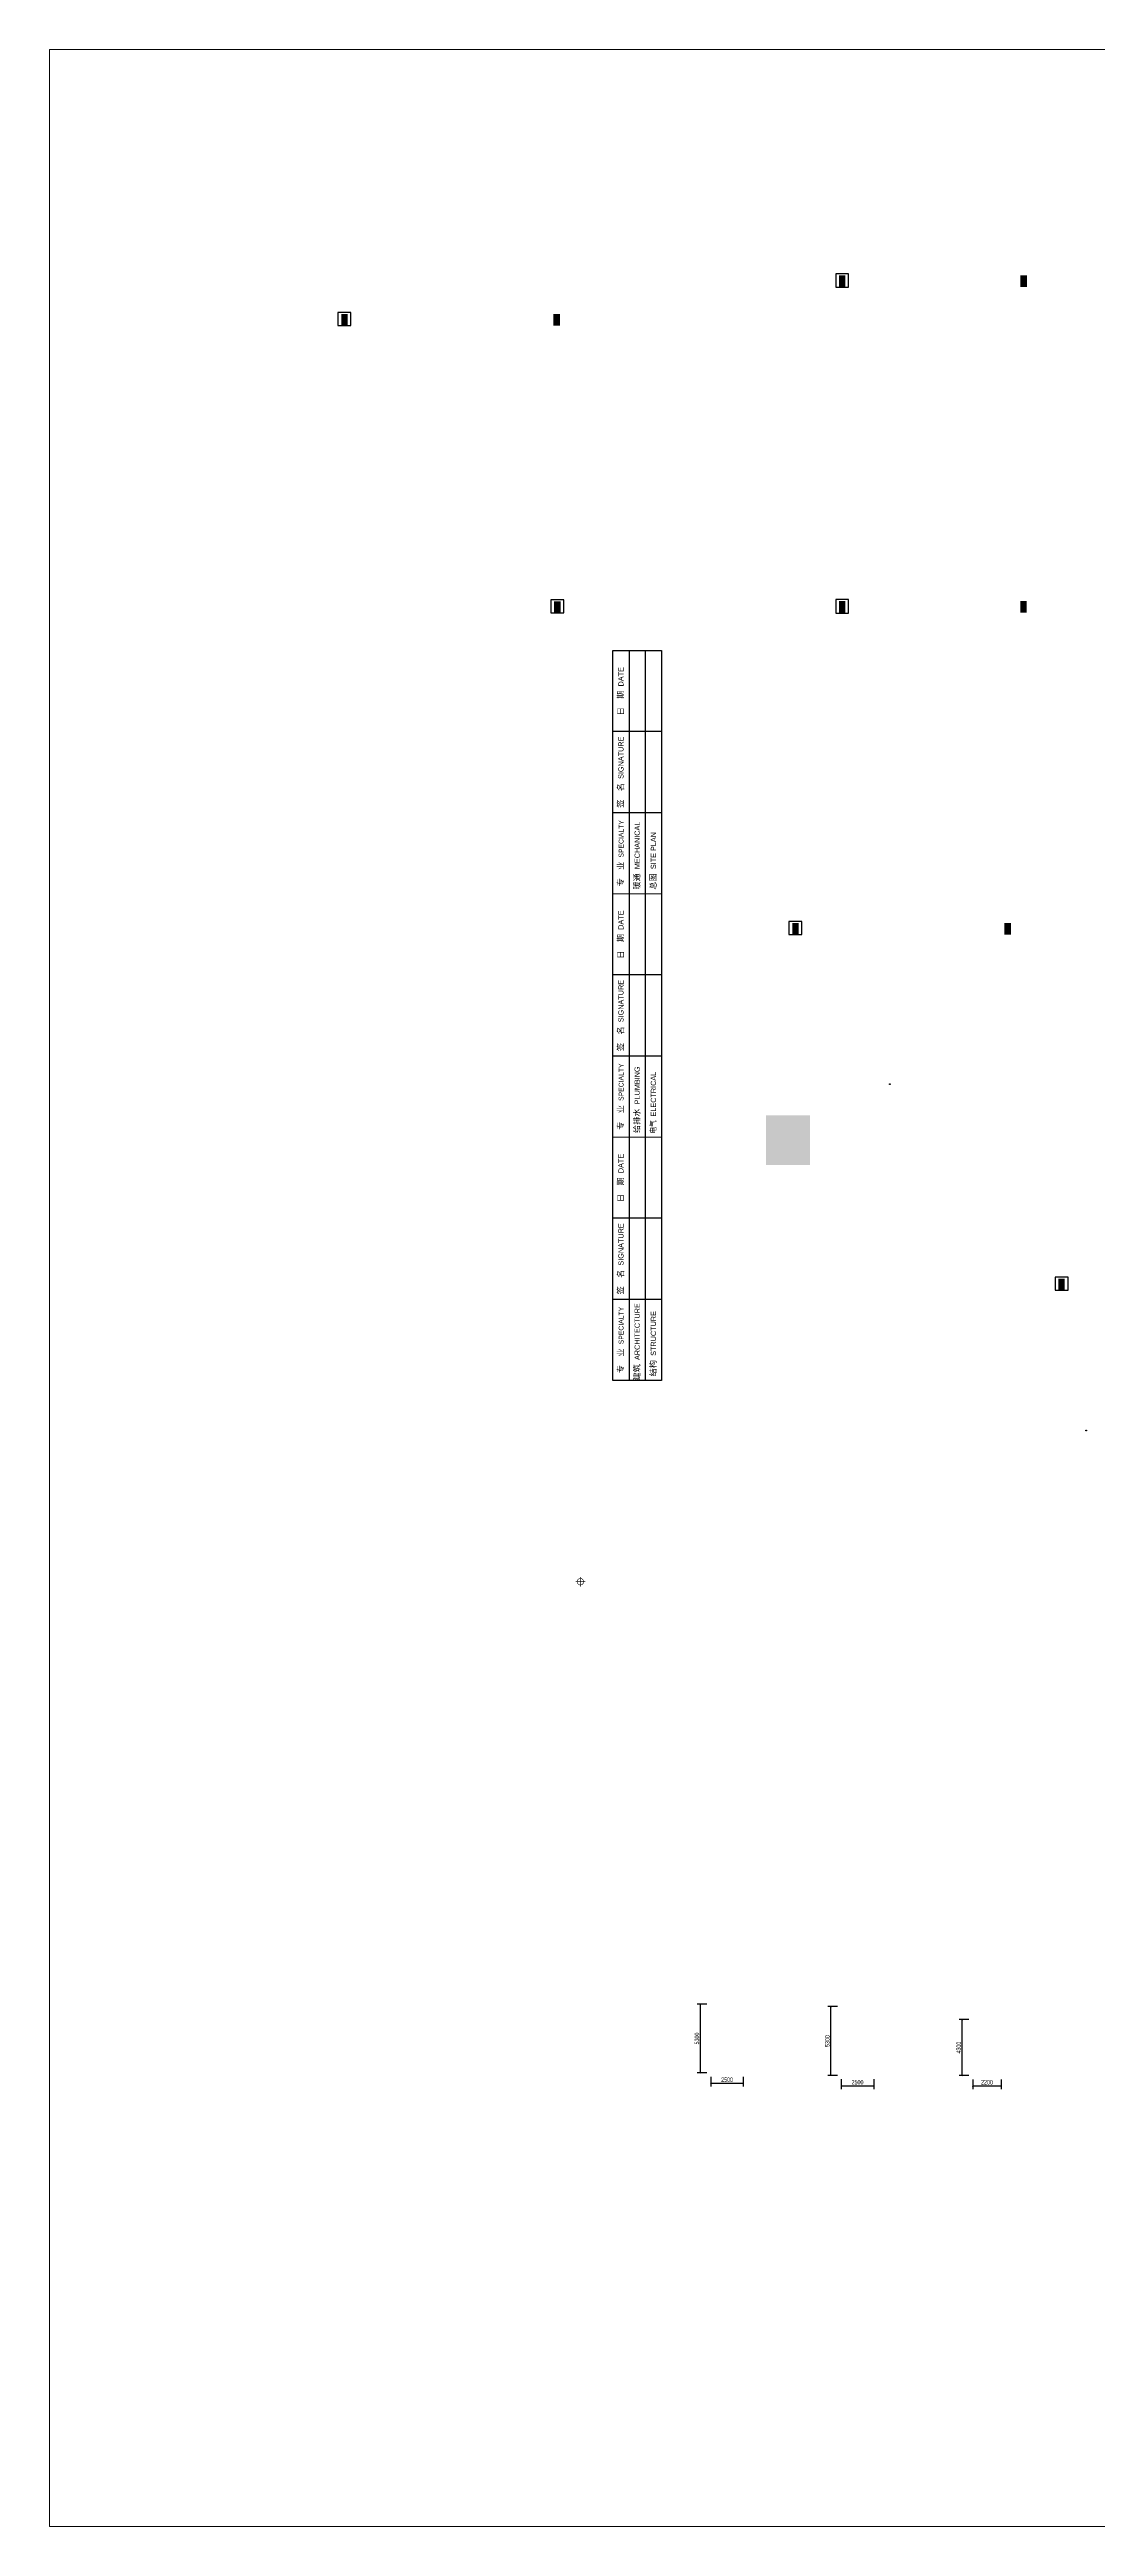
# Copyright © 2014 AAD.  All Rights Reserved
# Model space of a CAD drawing. Extents: x -1338203 to 1886333, y -530034 to 1031844.
# Drawn here: x 469858 to 631317, y -526328 to -144630 of the extents above; entities that cross this region are included whole.
import ezdxf

# ---------------------------------------------------------------- set-up
doc = ezdxf.new("R2010")
doc.units = 0
doc.header["$LTSCALE"] = 1000
doc.header["$MEASUREMENT"] = 0
doc.linetypes.add('A-001-主楼相对位置参照$0$DASH', pattern=[0.35, 0.25, -0.1])
for name, color, linetype in [('0A-A-DIMS', 97, 'Continuous'), ('A-001-主楼相对位置参照$0$0G-SITE', 2, 'Continuous'), ('A-001-主楼相对位置参照$0$SURFACE', 6, 'Continuous'), ('AAD-FR-LINE', 4, 'Continuous'), ('AAD-FR-TITLE', 32, 'Continuous'), ('p-a-core', 1, 'Continuous'), ('p-a-exits', 4, 'Continuous')]:
    doc.layers.add(name, color=color, linetype=linetype)
doc.layers.add('A-001-主楼相对位置参照$0$AAD-A-MARK', color=6, linetype='Continuous', plot=False)
doc.layers.add('p-h-frame', color=30, linetype='Continuous', lineweight=9, plot=False)
doc.styles.add('AAD-AR', font='')
doc.styles.add('AAD-TXT_T3', font='aad-txt.shx', dxfattribs={"width": 0.7, "bigfont": 'aad-hztxt.shx'})
doc.styles.get('AAD-AR').set_extended_font_data('SimSun')
doc.dimstyles.new('AAD_ARCH&&200', dxfattribs={"dimtxt": 700, "dimasz": 200, "dimexe": 500, "dimexo": 600, "dimgap": 200, "dimtad": 1, "dimdec": 0, "dimzin": 0, "dimdsep": 46, "dimtxsty": 'AAD-TXT_T3', "dimblk": 'ARCHTICK', "dimcen": 0.09, "dimclrt": 256, "dimazin": 2, "dimtfac": 1, "dimtdec": 0, "dimtix": 1, "dimtmove": 2, "dimatfit": 3, "dimfxl": 150, "dimtolj": 1, "dimtzin": 0, "dimarcsym": 0})

# ---------------------------------------------------------------- blocks, each defined once
blk = doc.blocks.new('A-001-主楼相对位置参照')
at = {"layer": 'A-001-主楼相对位置参照$0$0G-SITE', "linetype": 'A-001-主楼相对位置参照$0$DASH'}
blk.add_lwpolyline([(-110774, -71476), (-110774, -97598), (-60233, -97598), (-60233, -71436), (-28181, -71359), (-28181, -39250), (-59195, -34274), (-59199, -4282), (-94668, -4272), (-94605, -34368), (-126089, -33751), (-126089, -71447), (-110774, -71476)], dxfattribs=at)
at = {"layer": 'A-001-主楼相对位置参照$0$AAD-A-MARK', "ltscale": 0.002}
for q in [(0, 200), (200, 0)]:
    blk.add_line((0, 0), q, dxfattribs=at)
at = {"layer": 'A-001-主楼相对位置参照$0$AAD-A-MARK'}
for points in [[(-175339, -17660), (-173419, -17660), (-173419, -15590), (-175339, -15590)], [(-30819, -20460), (-28699, -20460), (-28699, -17940), (-30819, -17940)], [(-219264, -67840), (-217264, -67840), (-217264, -65840), (-219264, -65840)], [(-175349, -67863), (-173429, -67863), (-173429, -65793), (-175349, -65793)], [(-7919, -72260), (-5799, -72260), (-5799, -69740), (-7919, -69740)], [(-182579, -117410), (-180579, -117410), (-180579, -115410), (-182579, -115410)], [(-97019, -119560), (-95099, -119560), (-95099, -117490), (-97019, -117490)], [(-141579, -172206), (-139579, -172206), (-139579, -170206), (-141579, -170206)], [(-97019, -174356), (-95099, -174356), (-95099, -172286), (-97019, -172286)], [(-9419, -183160), (-7299, -183160), (-7299, -180640), (-9419, -180640)], [(47081, -183160), (49201, -183160), (49201, -180640), (47081, -180640)], [(-136849, -193793), (-136749, -193793), (-136749, -193893), (-136849, -193893)], [(-103249, -219863), (-101249, -219863), (-101249, -217863), (-103249, -217863)], [(-5919, -238760), (-3799, -238760), (-3799, -236240), (-5919, -236240)], [(77181, -238760), (79301, -238760), (79301, -236240), (77181, -236240)]]:
    blk.add_lwpolyline(points, close=True, dxfattribs=at)
for points, elevation in [([(-252075, -23560), (-250075, -23560), (-250075, -21560), (-252075, -21560)], 83150), ([(-9499, -124060), (-7379, -124060), (-7379, -121540), (-9499, -121540)], 83850), ([(85343, -302097), (87448, -301839), (87140, -299338), (85036, -299596)], 83050), ([(-2695, -312909), (-591, -312651), (-898, -310150), (-3002, -310408)], 83050)]:
    blk.add_lwpolyline(points, close=True, dxfattribs=dict(at, elevation=elevation))
at = {"layer": 'A-001-主楼相对位置参照$0$AAD-A-MARK', "ltscale": 0.002}
blk.add_circle((0, 0), 100, dxfattribs=at)
at = {"layer": 'A-001-主楼相对位置参照$0$SURFACE', "ltscale": 0.5}
for points in [[(-167079, -140388), (-166979, -140388), (-166979, -140488), (-167079, -140488)], [(-167079, -140388), (-166979, -140388), (-166979, -140488), (-167079, -140488)], [(46311, -143607), (46211, -143607), (46211, -143507), (46311, -143507)]]:
    blk.add_lwpolyline(points, close=True, dxfattribs=at)
at = {"layer": 'A-001-主楼相对位置参照$0$SURFACE', "ltscale": 0.5, "elevation": 83050}
for points in [[(116087, -279159), (116074, -279060), (116174, -279048), (116186, -279147)], [(116087, -279159), (116074, -279060), (116174, -279048), (116186, -279147)], [(52416, -309547), (52317, -309559), (52329, -309658), (52428, -309646)], [(52416, -309547), (52317, -309559), (52329, -309658), (52428, -309646)]]:
    blk.add_lwpolyline(points, close=True, dxfattribs=at)
blk = doc.blocks.new('MidPoitent')
at = {"const_width": 0.18}
for points in [[(-1.5, 0), (1.5, 0)], [(0, -1.5), (0, 1.5)]]:
    blk.add_lwpolyline(points, dxfattribs=at)
blk.add_lwpolyline([(0, -1, 1), (0, 1, 1), (0, -1, 1)], format="xyb", dxfattribs=at)
blk = doc.blocks.new('_ArchTick')
at = {"color": 0, "linetype": 'ByBlock', "const_width": 0.4}
blk.add_lwpolyline([(-0.5, -0.5), (0.5, 0.5)], dxfattribs=at)
blk = doc.blocks.new('*D620')
at = {"layer": '0A-A-DIMS', "color": 0, "lineweight": -2, "transparency": 16777216}
for p, q in [((571152, -445830), (569652, -445830)), ((570152, -456430), (570152, -445830)), ((571152, -456430), (569652, -456430))]:
    blk.add_line(p, q, dxfattribs=at)
at = {"layer": 'Defpoints', "color": 0, "transparency": 16777216}
for p in [(570152, -445830), (571752, -445830), (571752, -456430)]:
    blk.add_point(p, dxfattribs=at)
at = {"layer": '0A-A-DIMS', "color": 0, "lineweight": -2, "transparency": 16777216, "xscale": 200, "yscale": 200, "zscale": 200}
for p, rotation in [((570152, -445830), 90), ((570152, -456430), 270)]:
    blk.add_blockref('_ArchTick', p, dxfattribs=dict(at, rotation=rotation))
at = {"layer": '0A-A-DIMS', "transparency": 16777216, "insert": (569602, -451130), "char_height": 700, "attachment_point": 5, "rotation": 90, "style": 'AAD-TXT_T3'}
blk.add_mtext('\\A1;5300', dxfattribs=at)
blk = doc.blocks.new('*D621')
at = {"layer": '0A-A-DIMS', "color": 0, "lineweight": -2, "transparency": 16777216}
for p, q in [((571752, -457030), (571752, -458530)), ((571752, -458030), (576752, -458030)), ((576752, -457030), (576752, -458530))]:
    blk.add_line(p, q, dxfattribs=at)
at = {"layer": 'Defpoints', "color": 0, "transparency": 16777216}
for p in [(571752, -456430), (576752, -456430), (576752, -458030)]:
    blk.add_point(p, dxfattribs=at)
at = {"layer": '0A-A-DIMS', "color": 0, "lineweight": -2, "transparency": 16777216, "xscale": 200, "yscale": 200, "zscale": 200, "rotation": 180}
blk.add_blockref('_ArchTick', (571752, -458030), dxfattribs=at)
at = {"layer": '0A-A-DIMS', "color": 0, "lineweight": -2, "transparency": 16777216, "xscale": 200, "yscale": 200, "zscale": 200}
blk.add_blockref('_ArchTick', (576752, -458030), dxfattribs=at)
at = {"layer": '0A-A-DIMS', "transparency": 16777216, "insert": (574252, -457480), "char_height": 700, "attachment_point": 5, "style": 'AAD-TXT_T3'}
blk.add_mtext('\\A1;2500', dxfattribs=at)
blk = doc.blocks.new('*D622')
at = {"layer": '0A-A-DIMS', "color": 0, "lineweight": -2, "transparency": 16777216}
for p, q in [((591252, -446222), (589752, -446222)), ((590252, -456822), (590252, -446222)), ((591252, -456822), (589752, -456822))]:
    blk.add_line(p, q, dxfattribs=at)
at = {"layer": 'Defpoints', "color": 0, "transparency": 16777216}
for p in [(590252, -446222), (591852, -446222), (591852, -456822)]:
    blk.add_point(p, dxfattribs=at)
at = {"layer": '0A-A-DIMS', "color": 0, "lineweight": -2, "transparency": 16777216, "xscale": 200, "yscale": 200, "zscale": 200}
for p, rotation in [((590252, -446222), 90), ((590252, -456822), 270)]:
    blk.add_blockref('_ArchTick', p, dxfattribs=dict(at, rotation=rotation))
at = {"layer": '0A-A-DIMS', "transparency": 16777216, "insert": (589702, -451522), "char_height": 700, "attachment_point": 5, "rotation": 90, "style": 'AAD-TXT_T3'}
blk.add_mtext('\\A1;5300', dxfattribs=at)
blk = doc.blocks.new('*D623')
at = {"layer": '0A-A-DIMS', "color": 0, "lineweight": -2, "transparency": 16777216}
for p, q in [((591852, -457422), (591852, -458922)), ((596852, -457422), (596852, -458922)), ((591852, -458422), (596852, -458422))]:
    blk.add_line(p, q, dxfattribs=at)
at = {"layer": 'Defpoints', "color": 0, "transparency": 16777216}
for p in [(591852, -456822), (596852, -456822), (596852, -458422)]:
    blk.add_point(p, dxfattribs=at)
at = {"layer": '0A-A-DIMS', "color": 0, "lineweight": -2, "transparency": 16777216, "xscale": 200, "yscale": 200, "zscale": 200, "rotation": 180}
blk.add_blockref('_ArchTick', (591852, -458422), dxfattribs=at)
at = {"layer": '0A-A-DIMS', "color": 0, "lineweight": -2, "transparency": 16777216, "xscale": 200, "yscale": 200, "zscale": 200}
blk.add_blockref('_ArchTick', (596852, -458422), dxfattribs=at)
at = {"layer": '0A-A-DIMS', "transparency": 16777216, "insert": (594352, -457872), "char_height": 700, "attachment_point": 5, "style": 'AAD-TXT_T3'}
blk.add_mtext('\\A1;2500', dxfattribs=at)
blk = doc.blocks.new('*D624')
at = {"layer": '0A-A-DIMS', "color": 0, "lineweight": -2, "transparency": 16777216}
for p, q in [((611493, -448230), (609993, -448230)), ((610493, -456830), (610493, -448230)), ((611493, -456830), (609993, -456830))]:
    blk.add_line(p, q, dxfattribs=at)
at = {"layer": 'Defpoints', "color": 0, "transparency": 16777216}
for p in [(610493, -448230), (612093, -448230), (612093, -456830)]:
    blk.add_point(p, dxfattribs=at)
at = {"layer": '0A-A-DIMS', "color": 0, "lineweight": -2, "transparency": 16777216, "xscale": 200, "yscale": 200, "zscale": 200}
for p, rotation in [((610493, -448230), 90), ((610493, -456830), 270)]:
    blk.add_blockref('_ArchTick', p, dxfattribs=dict(at, rotation=rotation))
at = {"layer": '0A-A-DIMS', "transparency": 16777216, "insert": (609943, -452530), "char_height": 700, "attachment_point": 5, "rotation": 90, "style": 'AAD-TXT_T3'}
blk.add_mtext('\\A1;4300', dxfattribs=at)
blk = doc.blocks.new('*D625')
at = {"layer": '0A-A-DIMS', "color": 0, "lineweight": -2, "transparency": 16777216}
for p, q in [((612093, -457430), (612093, -458930)), ((616493, -457430), (616493, -458930)), ((612093, -458430), (616493, -458430))]:
    blk.add_line(p, q, dxfattribs=at)
at = {"layer": 'Defpoints', "color": 0, "transparency": 16777216}
for p in [(612093, -456830), (616493, -456830), (616493, -458430)]:
    blk.add_point(p, dxfattribs=at)
at = {"layer": '0A-A-DIMS', "color": 0, "lineweight": -2, "transparency": 16777216, "xscale": 200, "yscale": 200, "zscale": 200, "rotation": 180}
blk.add_blockref('_ArchTick', (612093, -458430), dxfattribs=at)
at = {"layer": '0A-A-DIMS', "color": 0, "lineweight": -2, "transparency": 16777216, "xscale": 200, "yscale": 200, "zscale": 200}
blk.add_blockref('_ArchTick', (616493, -458430), dxfattribs=at)
at = {"layer": '0A-A-DIMS', "transparency": 16777216, "insert": (614293, -457880), "char_height": 700, "attachment_point": 5, "style": 'AAD-TXT_T3'}
blk.add_mtext('\\A1;2200', dxfattribs=at)

msp = doc.modelspace()

# ---------------------------------------------------------------- linework, layer by layer
at = {"layer": 'AAD-FR-LINE'}
for p, q in [((559146.2, -237238.7), (559146.2, -349738.7)), ((561646.2, -237238.7), (561646.2, -349738.7)), ((564146.2, -249738.7), (556646.2, -249738.7)), ((564146.2, -262238.7), (556646.2, -262238.7)), ((564146.2, -287238.7), (556646.2, -287238.7)), ((564146.2, -299738.7), (556646.2, -299738.7)), ((564146.2, -324738.7), (556646.2, -324738.7)), ((564146.2, -337238.7), (556646.2, -337238.7))]:
    msp.add_line(p, q, dxfattribs=at)
msp.add_lwpolyline([(556646.2, -237238.7), (564146.2, -237238.7), (564146.2, -349738.7), (556646.2, -349738.7)], close=True, dxfattribs=at)
at = {"layer": 'AAD-FR-LINE', "const_width": 150}
for points in [[(556646.2, -274738.7), (564146.2, -274738.7)], [(556646.2, -312238.7), (564146.2, -312238.7)]]:
    msp.add_lwpolyline(points, dxfattribs=at)
at = {"layer": 'p-a-core', "color": 2, "ltscale": 0.002, "const_width": 1000}
for points, elevation in [([(591982.9, -179426.5), (591982.9, -181226.5)], -83050), ([(619939.8, -179426.5), (619939.8, -181226.5)], -83050), ([(515290.4, -185396.5), (515290.4, -187196.5)], 100), ([(547990.4, -185396.5), (547990.4, -187196.5)], 100), ([(548100.8, -229676.5), (548100.8, -231476.5)], -83050), ([(591972.9, -229630), (591972.9, -231430)], -83050), ([(619929.8, -229630), (619929.8, -231430)], -83050), ([(584786.3, -279246.5), (584786.3, -281046.5)], -83050), ([(617486.3, -279246.5), (617486.3, -281046.5)], -83050), ([(625786.4, -334042.4), (625786.4, -335842.4)], -83050)]:
    msp.add_lwpolyline(points, dxfattribs=dict(at, elevation=elevation))
at = {"layer": 'p-a-exits', "ltscale": 0.002}
msp.add_solid([(580244.7, -308894.1, -83050), (587049.7, -308894.1, -83050), (580244.7, -316545.1, -83050), (587049.7, -316545.1, -83050)], dxfattribs=at)
at = {"layer": 'p-h-frame', "ltscale": 0.002, "elevation": -83050}
msp.add_lwpolyline([(469857.7, -144629.6), (918287.7, -144629.6), (918287.7, -526328.1), (469857.7, -526328.1)], close=True, dxfattribs=at)

# ---------------------------------------------------------------- block references
at = {"ltscale": 0.002}
msp.add_blockref('A-001-主楼相对位置参照', (766365.4, -163610.9), dxfattribs=at)
at = {"layer": 'AAD-FR-LINE', "xscale": 500, "yscale": 500, "zscale": 500, "rotation": 180}
msp.add_blockref('MidPoitent', (551646.2, -380738.7), dxfattribs=at)

# ---------------------------------------------------------------- texts
at = {"layer": 'AAD-FR-TITLE', "char_height": 1000, "rotation": 90, "style": 'AAD-AR'}
for s, insert, width, attachment_point, line_spacing_factor in [('{\\fSimSun|b0|i0|c134|p54;\\H0.9x;日  期 \\fArial|b0|i0|c0|p39;\\H0.8889x;DATE}', (557896.2, -243510.9), 12455.566, 5, 0.96), ('{\\fSimSun|b0|i0|c134|p54;\\H0.9x;签  名 \\fArial|b0|i0|c0|p34;\\H0.8889x;SIGNATURE}', (557896.2, -255988.7), 12500, 5, 0.9), ('{\\fSimSun|b0|i0|c134|p54;\\H0.9x;专  业\\fSimSun|b0|i0|c0|p54; \\fArial|b0|i0|c238|p34;\\H0.83333x;SPECIALTY}', (557896.2, -268488.7), 12500, 5, 0.9), ('{\\fSimSun|b0|i0|c134|p54;\\H0.9x;\\C32; 暖通\\fSimSun|b0|i0|c0|p54; \\fArial|b0|i0|c238|p34;\\H0.8889x;MECHANICAL}', (560396.2, -274738.7), 12500, 4, 0.9), ('{\\fSimSun|b0|i0|c134|p54;\\H0.9x;\\C32; 总图\\fSimSun|b0|i0|c0|p54; \\fArial|b0|i0|c238|p34;\\H0.8889x;SITE PLAN}', (562896.2, -274738.7), 12500, 4, 0.9), ('{\\fSimSun|b0|i0|c134|p54;\\H0.9x;日  期 \\fArial|b0|i0|c0|p39;\\H0.8889x;DATE}', (557896.2, -281010.9), 12455.566, 5, 0.96), ('{\\fSimSun|b0|i0|c134|p54;\\H0.9x;签  名 \\fArial|b0|i0|c0|p34;\\H0.8889x;SIGNATURE}', (557896.2, -293488.7), 12500, 5, 0.9), ('{\\fSimSun|b0|i0|c134|p54;\\H0.9x;专  业\\fSimSun|b0|i0|c0|p54; \\fArial|b0|i0|c238|p34;\\H0.83333x;SPECIALTY}', (557896.2, -305988.7), 12500, 5, 0.9), ('{\\fSimSun|b0|i0|c134|p54;\\H0.9x; 给排水\\fSimSun|b0|i0|c0|p54; \\fArial|b0|i0|c238|p34;\\H0.8889x;PLUMBING}', (560396.2, -312238.7), 12500, 4, 0.9), ('{\\fSimSun|b0|i0|c134|p54;\\H0.9x;\\W0.8;\\C32; 电气\\fSimSun|b0|i0|c0|p54; \\fArial|b0|i0|c238|p34;\\H0.8889x;ELECTRICAL}', (562896.2, -312238.7), 12500, 4, 0.9), ('{\\fSimSun|b0|i0|c134|p54;\\H0.9x;日  期 \\fArial|b0|i0|c0|p39;\\H0.8889x;DATE}', (557896.2, -318510.9), 12455.566, 5, 0.96), ('{\\fSimSun|b0|i0|c134|p54;\\H0.9x;签  名 \\fArial|b0|i0|c0|p34;\\H0.8889x;SIGNATURE}', (557896.2, -330988.7), 12500, 5, 0.9), ('{\\fSimSun|b0|i0|c134|p54;\\H0.9x;专  业\\fSimSun|b0|i0|c0|p54; \\fArial|b0|i0|c238|p34;\\H0.83333x;SPECIALTY}', (557896.2, -343488.7), 12500, 5, 0.9), ('{\\fSimSun|b0|i0|c134|p54;\\H0.9x;建筑\\fSimSun|b0|i0|c0|p54; \\fArial|b0|i0|c238|p34;\\H0.8889x;ARCHITECTURE}', (560396.2, -349738.7), 12500, 4, 0.9), ('{\\fSimSun|b0|i0|c134|p54;\\H0.9x; 结构\\fSimSun|b0|i0|c0|p54; \\fArial|b0|i0|c238|p34;\\H0.8889x;STRUCTURE}', (562896.2, -349738.7), 12500, 4, 0.9)]:
    msp.add_mtext(s, dxfattribs=dict(at, insert=insert, width=width, attachment_point=attachment_point, line_spacing_factor=line_spacing_factor))

# ---------------------------------------------------------------- dimensions: what is measured, and where the dimension line sits
at = {"layer": '0A-A-DIMS'}
for p1, p2, distance, picture, middle in [((571752.4, -456429.6), (571752.4, -445829.6), 1600, '*D620', (569602.4, -451129.6)), ((591852.4, -456821.6), (591852.4, -446221.6), 1600, '*D622', (589702.4, -451521.6)), ((612092.8, -456829.7), (612092.8, -448229.7), 1600, '*D624', (609942.8, -452529.7)), ((571752.4, -456429.6), (576752.4, -456429.6), -1600, '*D621', (574252.4, -457479.6)), ((591852.4, -456821.6), (596852.4, -456821.6), -1600, '*D623', (594352.4, -457871.6)), ((612092.8, -456829.7), (616492.8, -456829.7), -1600, '*D625', (614292.8, -457879.7))]:
    dim = msp.add_aligned_dim(p1=p1, p2=p2, distance=distance, dimstyle='AAD_ARCH&&200', override={"dimlfac": 0.5}, dxfattribs=at)
    dim.commit()
    dim.dimension.update_dxf_attribs({"geometry": picture, "text_midpoint": middle})

doc.saveas('drawing.dxf')
